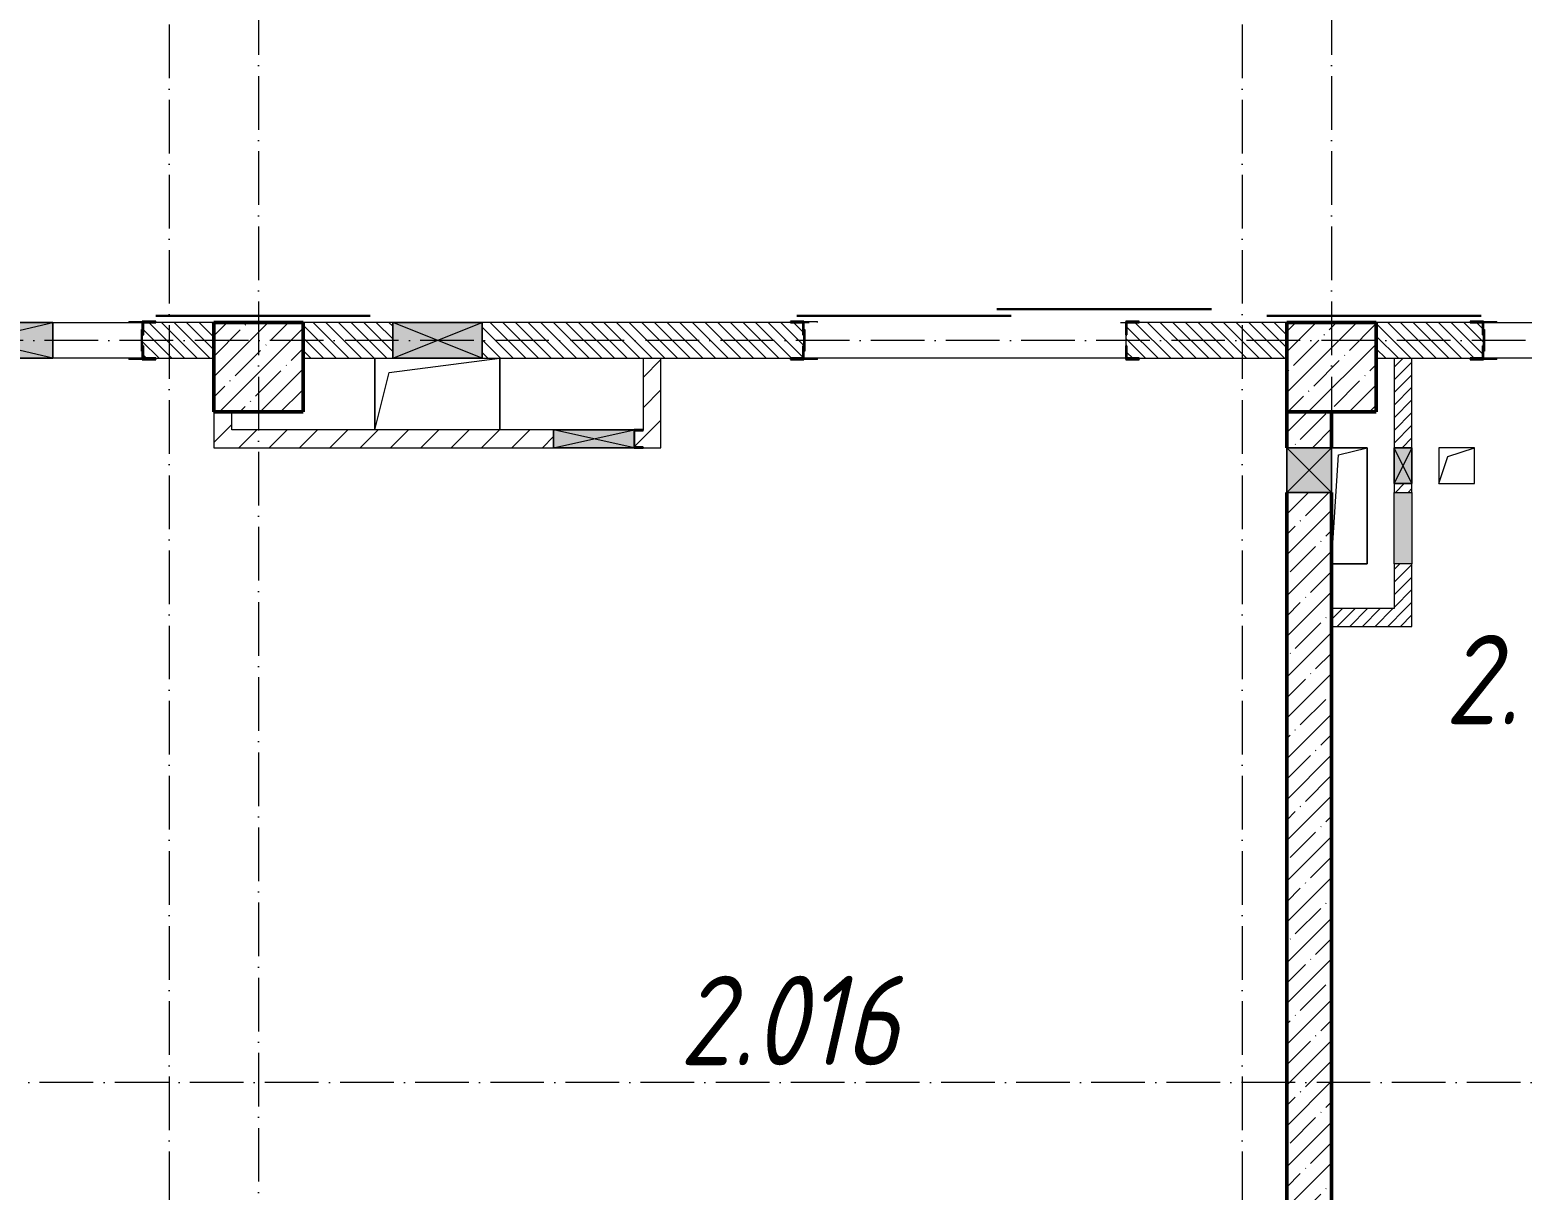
# Model space of a CAD drawing. Header units: millimetres. Extents: x -213536 to 1564669, y -45299 to 942238.
# Drawn here: x 600504 to 608849, y 629874 to 636361 of the extents above; entities that cross this region are included whole.
import ezdxf

# ---------------------------------------------------------------- set-up
doc = ezdxf.new("R2010")
doc.units = ezdxf.units.MM
doc.linetypes.add('50_200_ШТРИХ_1Т_ш5_п1_п1_', pattern=[700, 500, -100, 0, -100])
for name, color, linetype, lineweight in [('3.1) ЖБ окна 1.2 м', 102, 'Continuous', 30), ('5) Швы', 2, 'Continuous', 30), ('A-DETL-GENF-OTLN', 7, 'Continuous', 9), ('A-FLOR-____-OTLN', 7, 'Continuous', 9), ('A-GENM-____-MCUT', 7, 'Continuous', 25), ('A-GENM-____-OTLN', 7, 'Continuous', 9), ('A-GENM-____-OTLN-1', 7, 'Continuous', 25), ('A-GLAZ-____-OTLN', 7, 'Continuous', 9), ('A-WALL-____-MCUT', 7, 'Continuous', 13), ('A-WALL-____-MCUT-2', 7, 'Continuous', 50), ('A-WALL-____-PATT-1', 7, 'Continuous', 9), ('A-WALL-FNSH-MCUT-1', 7, 'Continuous', 9), ('I-WALL-____-OTLN', 7, 'Continuous', 9), ('S-COLS-____-MCUT', 7, 'Continuous', 50), ('S-COLS-____-OTLN', 7, 'Continuous', 9), ('S-GRID-____-OTLN-1', 7, '50_200_ШТРИХ_1Т_ш5_п1_п1_', 9), ('Марки помещений', 7, 'Continuous', 9)]:
    doc.layers.add(name, color=color, linetype=linetype, lineweight=lineweight)
doc.layers.add('A-GLAZ-____-OTLN-1', color=7, linetype='Continuous', lineweight=9, true_color=0xc0c0c0)
doc.styles.add('ISOCPEUR_I_2', font='isocpeui.ttf', dxfattribs={"width": 0.85, "height": 2.3})
pattern_1 = [(135, (544282.637, 571544.04), (-35.35534, -35.35534), [])]
pattern_2 = [(45, (544282.637, 571544.04), (-35.35534, 35.35534), [])]
pattern_3 = [(45, (544282.64, 571544.04), (-84.85281, 84.85281), [])]

# ---------------------------------------------------------------- blocks, each defined once
blk = doc.blocks.new('BSC_Колонна _Прямоугольная - 500х500-V20-АР1_План отверстий 2 этажа в осях 1-64_Ю-ЯЯ')
at = {"layer": 'S-COLS-____-OTLN'}
h = blk.add_hatch(dxfattribs=at)
h.set_pattern_fill('FP_29', color=256, style=0, pattern_type=2)
h.set_pattern_definition([(45, (-63500, -62931.04), (-114.04925, 114.04925), []), (45, (-63385.95, -62931.04), (-114.04925, 114.04925), [201.613, -40.323, 3.353, -36.97])])
h.paths.add_polyline_path([(-250, -250), (250, -250), (250, 250), (-250, 250)], flags=0)
at = {"layer": 'S-COLS-____-MCUT'}
for p, q in [((250, 250), (-250, 250)), ((-250, 250), (-250, -250)), ((250, -250), (250, 250)), ((-250, -250), (250, -250))]:
    blk.add_line(p, q, dxfattribs=at)
blk = doc.blocks.new('BSC_Колонна _Прямоугольная - 500х500-V62-АР1_План отверстий 2 этажа в осях 1-64_Ю-ЯЯ')
at = {"layer": 'S-COLS-____-OTLN'}
h = blk.add_hatch(dxfattribs=at)
h.set_pattern_fill('FP_73', color=256, style=0, pattern_type=2)
h.set_pattern_definition([(45, (-57500, -62931.04), (-114.04925, 114.04925), []), (45, (-57385.95, -62931.04), (-114.04925, 114.04925), [201.613, -40.323, 3.353, -36.97])])
h.paths.add_polyline_path([(-250, -250), (250, -250), (250, 250), (-250, 250)], flags=0)
at = {"layer": 'S-COLS-____-MCUT'}
for p, q in [((250, 250), (-250, 250)), ((-250, 250), (-250, -250)), ((250, -250), (250, 250)), ((-250, -250), (250, -250))]:
    blk.add_line(p, q, dxfattribs=at)
blk = doc.blocks.new('154_Стойка_СКБ_Уголок - СМ-2180_200-28268025-АР1_План отверстий 2 этажа в осях 1-64_Ю-ЯЯ')
at = {"layer": 'A-GENM-____-MCUT'}
for p, q in [((125, 156), (125, 81)), ((200, 156), (125, 156)), ((131, 81), (131, 150)), ((131, 150), (200, 150)), ((200, 150), (200, 156)), ((125, 81), (131, 81)), ((131, 19), (125, 19)), ((125, 19), (125, -56)), ((131, -50), (131, 19)), ((125, -56), (200, -56)), ((200, -50), (131, -50)), ((200, -56), (200, -50))]:
    blk.add_line(p, q, dxfattribs=at)
blk = doc.blocks.new('Стойка_Влож_Полоса боковая - Полоса-28213942-АР1_План отверстий 2 этажа в осях 1-64_Ю-ЯЯ')
at = {"layer": 'A-GENM-____-OTLN'}
for p, q in [((-5, 60), (0, 60)), ((-5, -60), (-5, 60)), ((0, -60), (-5, -60))]:
    blk.add_line(p, q, dxfattribs=at)
blk = doc.blocks.new('Стойка_Влож_Уголок_Опорный - Уголок-28213941-АР1_План отверстий 2 этажа в осях 1-64_Ю-ЯЯ')
at = {"layer": 'A-GENM-____-OTLN'}
for p, q in [((-212, -6), (-212, 0)), ((0, 0), (0, -6)), ((-212, -75), (-212, -6)), ((-212, -6), (-206, -6)), ((-212, -75), (-206, -75)), ((-6, -6), (0, -6)), ((-6, -75), (0, -75)), ((0, -6), (0, -75))]:
    blk.add_line(p, q, dxfattribs=at)
blk = doc.blocks.new('АР_Перемычка - АР_Перемычка-28444941-АР1_План отверстий 2 этажа в осях 1-64_Ю-ЯЯ')
at = {"layer": 'A-GENM-____-OTLN'}
blk.add_line((-400, -100), (-392, -100), dxfattribs=at)
blk = doc.blocks.new('154_Стойка_СКБ_Уголок - СМ-2480_200-28346303-АР1_План отверстий 2 этажа в осях 1-64_Ю-ЯЯ')
at = {"layer": 'A-GENM-____-MCUT'}
for p, q in [((125, 156), (125, 81)), ((200, 156), (125, 156)), ((131, 81), (131, 150)), ((131, 150), (200, 150)), ((200, 150), (200, 156)), ((125, 81), (131, 81)), ((131, 19), (125, 19)), ((125, 19), (125, -56)), ((131, -50), (131, 19)), ((125, -56), (200, -56)), ((200, -50), (131, -50)), ((200, -56), (200, -50))]:
    blk.add_line(p, q, dxfattribs=at)
blk = doc.blocks.new('Стойка_Влож_Полоса боковая - Полоса-V150-АР1_План отверстий 2 этажа в осях 1-64_Ю-ЯЯ')
at = {"layer": 'A-GENM-____-OTLN'}
for p, q in [((-5, 60), (0, 60)), ((-5, -60), (-5, 60)), ((0, 31), (0, -31)), ((0, -60), (-5, -60))]:
    blk.add_line(p, q, dxfattribs=at)
blk = doc.blocks.new('Фахверк_СКБ_Уголок - 200_3960-28268576-АР1_План отверстий 2 этажа в осях 1-64_Ю-ЯЯ')
at = {"layer": 'A-GENM-____-MCUT'}
for p, q in [((200, 156), (125, 156)), ((125, 156), (125, 81)), ((131, 81), (131, 150)), ((131, 150), (200, 150)), ((200, 150), (200, 156)), ((125, 81), (131, 81)), ((131, 19), (125, 19)), ((125, 19), (125, -56)), ((131, -50), (131, 19)), ((125, -56), (200, -56)), ((200, -50), (131, -50)), ((200, -56), (200, -50))]:
    blk.add_line(p, q, dxfattribs=at)
blk = doc.blocks.new('AR_Отверстие Ниша - Лючок-32403372-АР1_План отверстий 2 этажа в осях 1-64_Ю-ЯЯ')
at = {"layer": 'A-GLAZ-____-OTLN'}
blk.add_hatch(color=256, dxfattribs=at).paths.add_polyline_path([(200, 50), (-200, 50), (-200, -50), (200, -50)], flags=0)
for p, q in [((-200, 50), (200, 50)), ((-200, -50), (-200, 50)), ((200, 50), (200, -50)), ((200, -50), (-200, -50))]:
    blk.add_line(p, q, dxfattribs=at)
blk = doc.blocks.new('AR_Отверстие прямоугольное _в стене_ - AR_Отверстие прямоугольное _в стене__ВК-32402728-АР1_План отверстий 2 этажа в осях 1-64_Ю-ЯЯ')
at = {"layer": 'A-GLAZ-____-OTLN'}
blk.add_hatch(color=256, dxfattribs=at).paths.add_polyline_path([(100, 50), (-100, 50), (-100, -50), (100, -50)], flags=0)
at = {"layer": 'A-DETL-GENF-OTLN'}
for p, q in [((-100, -50), (-100, 50)), ((-100, 50), (100, 50)), ((100, 50), (-100, -50)), ((-100, 50), (100, -50)), ((100, 50), (-100, 50)), ((-100, 50), (-100, -50)), ((100, 50), (100, -50)), ((100, -50), (100, 50)), ((100, -50), (-100, -50)), ((-100, -50), (100, -50))]:
    blk.add_line(p, q, dxfattribs=at)
blk = doc.blocks.new('AR_Отверстие прямоугольное _в плите_ - AR_Отверстие прямоугольное _в плите_-30459207-АР1_План отверстий 2 этажа в осях 1-64_Ю-ЯЯ')
at = {"layer": 'A-GENM-____-OTLN'}
for p, q in [((100, 100), (-100, 100)), ((-100, 100), (-100, -100)), ((-50, 50), (100, 100)), ((100, -100), (100, 100)), ((-100, -100), (-50, 50)), ((-100, -100), (100, -100))]:
    blk.add_line(p, q, dxfattribs=at)
blk = doc.blocks.new('AR_Отверстие прямоугольное _в плите_ - AR_Отверстие прямоугольное _в плите_-30459250-АР1_План отверстий 2 этажа в осях 1-64_Ю-ЯЯ')
at = {"layer": 'A-GENM-____-OTLN'}
for p, q in [((100, 325), (-100, 325)), ((-100, -325), (-60, 285)), ((-60, 285), (100, 325)), ((100, -325), (100, 325)), ((-100, -325), (100, -325))]:
    blk.add_line(p, q, dxfattribs=at)
blk = doc.blocks.new('AR_Отверстие прямоугольное _в стене__БезПР - AR_Отверстие прямоугольное _в стене__БезПР-30458034-АР1_План отверстий 2 этажа в осях 1-64_Ю-ЯЯ')
at = {"layer": 'A-GLAZ-____-OTLN-1'}
blk.add_hatch(color=256, dxfattribs=at).paths.add_polyline_path([(125, -125), (125, 125), (-125, 125), (-125, -125)], flags=0)
at = {"layer": 'A-DETL-GENF-OTLN'}
for p, q in [((-125, -125), (-125, 125)), ((-125, 125), (125, 125)), ((125, 125), (-125, -125)), ((-125, 125), (125, -125)), ((125, 125), (-125, 125)), ((-125, 125), (-125, -125)), ((125, 125), (125, -125)), ((125, -125), (125, 125)), ((125, -125), (-125, -125)), ((-125, -125), (125, -125))]:
    blk.add_line(p, q, dxfattribs=at)
blk = doc.blocks.new('AR_Отверстие прямоугольное _в плите_ - AR_Отверстие прямоугольное _в плите_-V178-АР1_План отверстий 2 этажа в осях 1-64_Ю-ЯЯ')
at = {"layer": 'A-GENM-____-OTLN'}
for p, q in [((-350, 200), (-350, -200)), ((-270, 120), (350, 200)), ((350, -200), (350, 200)), ((-350, -200), (-270, 120))]:
    blk.add_line(p, q, dxfattribs=at)
blk = doc.blocks.new('AR_Отверстие прямоугольное _в стене_ - AR_Отверстие прямоугольное _в стене__ОВ-36819370-АР1_План отверстий 2 этажа в осях 1-64_Ю-ЯЯ')
at = {"layer": 'A-GLAZ-____-OTLN'}
blk.add_hatch(color=256, dxfattribs=at).paths.add_polyline_path([(250, 100), (-250, 100), (-250, -100), (250, -100)], flags=0)
at = {"layer": 'A-DETL-GENF-OTLN'}
for p, q in [((-250, -100), (-250, 100)), ((-250, 100), (250, 100)), ((250, 100), (-250, -100)), ((-250, 100), (250, -100)), ((250, 100), (-250, 100)), ((-250, 100), (-250, -100)), ((250, 100), (250, -100)), ((250, -100), (250, 100)), ((250, -100), (-250, -100)), ((-250, -100), (250, -100))]:
    blk.add_line(p, q, dxfattribs=at)
blk = doc.blocks.new('AR_Отверстие прямоугольное _в стене_ - AR_Отверстие прямоугольное _в стене__ОВ-36815583-АР1_План отверстий 2 этажа в осях 1-64_Ю-ЯЯ')
at = {"layer": 'A-GLAZ-____-OTLN'}
blk.add_hatch(color=256, dxfattribs=at).paths.add_polyline_path([(-225, 50), (-225, -50), (225, -50), (225, 50)], flags=0)
at = {"layer": 'A-DETL-GENF-OTLN'}
for p, q in [((-225, 50), (225, 50)), ((225, 50), (-225, -50)), ((-225, 50), (225, -50)), ((225, 50), (-225, 50)), ((225, 50), (225, -50)), ((225, -50), (225, 50)), ((225, -50), (-225, -50)), ((-225, -50), (225, -50))]:
    blk.add_line(p, q, dxfattribs=at)
blk = doc.blocks.new('AR_Отверстие прямоугольное _в стене_ - AR_Отверстие прямоугольное _в стене__ОВ-36816157-АР1_План отверстий 2 этажа в осях 1-64_Ю-ЯЯ')
at = {"layer": 'A-GLAZ-____-OTLN'}
blk.add_hatch(color=256, dxfattribs=at).paths.add_polyline_path([(-425, 100), (-425, -100), (425, -100), (425, 100)], flags=0)
at = {"layer": 'A-DETL-GENF-OTLN'}
for p, q in [((-425, -100), (-425, 100)), ((-425, 100), (425, 100)), ((425, 100), (-425, -100)), ((-425, 100), (425, -100)), ((425, 100), (-425, 100)), ((-425, 100), (-425, -100)), ((425, 100), (425, -100)), ((425, -100), (425, 100)), ((425, -100), (-425, -100)), ((-425, -100), (425, -100))]:
    blk.add_line(p, q, dxfattribs=at)
blk = doc.blocks.new('154_Фахверк_СКБ_Швеллер - Тип_100_3960_зеркало-36793856-АР1_План отверстий 2 этажа в осях 1-64_Ю-ЯЯ')
at = {"layer": 'A-GENM-____-MCUT'}
for p, q in [((175, 50), (125, 50)), ((125, 50), (125, -50)), ((128, 47), (175, 47)), ((128, -47), (128, 47)), ((175, 47), (175, 50)), ((125, -50), (175, -50)), ((175, -47), (128, -47)), ((175, -50), (175, -47))]:
    blk.add_line(p, q, dxfattribs=at)
blk = doc.blocks.new('2этаж')
at = {"layer": 'S-GRID-____-OTLN-1', "color": 251, "ltscale": 0.6, "true_color": 0x636466}
for p, q in [((41408.3, 549908.8), (41408.3, 511907.5)), ((47408.3, 549908.8), (47408.3, 511907.5)), ((41908.3, 549620.5), (41908.3, 512048.6)), ((47908.3, 549620.5), (47908.3, 512048.6)), ((88482.7, 522097), (-20260.4, 522097)), ((59888.4, 517947), (-20260.4, 517947))]:
    blk.add_line(p, q, dxfattribs=at)

msp = doc.modelspace()

# ---------------------------------------------------------------- hatches: boundary and pattern name
at = {"layer": 'A-WALL-____-PATT-1'}
h = msp.add_hatch(dxfattribs=at)
h.set_pattern_fill('FP_6', color=256, style=0, pattern_type=2)
h.set_pattern_definition(pattern_1)
h.paths.add_polyline_path([(601138.6, 634525.1), (601532.6, 634525.1), (601532.6, 634725.1), (601138.6, 634725.1), (601138.6, 634656.1), (601132.6, 634656.1), (601132.6, 634594.1), (601138.6, 634594.1), (601138.6, 634565.1)], flags=0)
h.paths.add_polyline_path([(599032.6, 634525.1), (599426.6, 634525.1), (599426.6, 634594.1), (599432.6, 634594.1), (599432.6, 634656.1), (599426.6, 634656.1), (599426.6, 634725.1), (599032.6, 634725.1)], flags=0)
h = msp.add_hatch(dxfattribs=at)
h.set_pattern_fill('FP_6', color=256, style=0, pattern_type=2)
h.set_pattern_definition(pattern_1)
h.paths.add_polyline_path([(607532.6, 634525.1), (607532.6, 634725.1), (606638.6, 634725.1), (606638.6, 634656.1), (606632.6, 634656.1), (606632.6, 634594.1), (606638.6, 634594.1), (606638.6, 634525.1), (606838.6, 634525.1)], flags=0)
h.paths.add_polyline_path([(604757.6, 634525.1), (604826.6, 634525.1), (604826.6, 634594.1), (604832.6, 634594.1), (604832.6, 634656.1), (604826.6, 634656.1), (604826.6, 634725.1), (603032.6, 634725.1), (603032.6, 634525.1), (604362.5, 634525.1)], flags=0)
h.paths.add_polyline_path([(602032.6, 634525.1), (602532.6, 634525.1), (602532.6, 634725.1), (602032.6, 634725.1)], flags=0)
h = msp.add_hatch(dxfattribs=at)
h.set_pattern_fill('FP_6', color=256, style=0, pattern_type=2)
h.set_pattern_definition(pattern_1)
h.paths.add_polyline_path([(609788.6, 634525.1), (610982.6, 634525.1), (610982.6, 634725.1), (609788.6, 634725.1), (609788.6, 634656.1), (609782.6, 634656.1), (609782.6, 634594.1), (609788.6, 634594.1), (609788.6, 634526.1)], flags=0)
h.paths.add_polyline_path([(608032.6, 634525.1), (608626.6, 634525.1), (608626.6, 634594.1), (608632.6, 634594.1), (608632.6, 634656.1), (608626.6, 634656.1), (608626.6, 634725.1), (608032.6, 634725.1)], flags=0)
h = msp.add_hatch(dxfattribs=at)
h.set_pattern_fill('FP_4', color=256, style=0, pattern_type=2)
h.set_pattern_definition(pattern_3)
h.paths.add_polyline_path([(603932.6, 634125.1), (604032.6, 634125.1), (604032.6, 634525.1), (603932.6, 634525.1)], flags=0)
h = msp.add_hatch(dxfattribs=at)
h.set_pattern_fill('FP_5', color=256, style=0, pattern_type=2)
h.set_pattern_definition(pattern_2)
h.paths.add_polyline_path([(608232.6, 633125.1), (608232.6, 633375.1), (608132.6, 633375.1), (608132.6, 633125.1)], flags=0)
h.paths.add_polyline_path([(608132.6, 633775.1), (608232.6, 633775.1), (608232.6, 633825.1), (608132.6, 633825.1)], flags=0)
h.paths.add_polyline_path([(608132.6, 634025.1), (608232.6, 634025.1), (608232.6, 634525.1), (608132.6, 634525.1)], flags=0)
h = msp.add_hatch(dxfattribs=at)
h.set_pattern_fill('FP_4', color=256, style=0, pattern_type=2)
h.set_pattern_definition(pattern_3)
h.paths.add_polyline_path([(601632.6, 634125.1), (601632.6, 634225.1), (601532.6, 634225.1), (601532.6, 634125.1)], flags=0)
h = msp.add_hatch(dxfattribs=at)
h.set_pattern_fill('FP_13', color=256, style=0, pattern_type=2)
h.set_pattern_definition([(45, (544282.64, 571544.04), (-114.04925, 114.04925), []), (45, (544396.69, 571544.04), (-114.04925, 114.04925), [201.612, -40.322, 3.353, -36.97])])
h.paths.add_polyline_path([(607782.6, 627225.1), (607782.6, 633775.1), (607532.6, 633775.1), (607532.6, 627225.1)], flags=0)
h.paths.add_polyline_path([(607574.3, 634025.1), (607782.6, 634025.1), (607782.6, 634225.1), (607532.6, 634225.1), (607532.6, 634025.1)], flags=0)
h = msp.add_hatch(dxfattribs=at)
h.set_pattern_fill('FP_4', color=256, style=0, pattern_type=2)
h.set_pattern_definition(pattern_3)
h.paths.add_polyline_path([(603432.6, 634025.1), (603432.6, 634125.1), (601532.6, 634125.1), (601532.6, 634025.1), (602595, 634025.1)], flags=0)
h.paths.add_polyline_path([(604032.6, 634025.1), (604032.6, 634125.1), (603932.6, 634125.1), (603932.6, 634122.1), (603885.6, 634122.1), (603885.6, 634028.1), (603932.6, 634028.1), (603932.6, 634025.1)], flags=0)
h = msp.add_hatch(dxfattribs=at)
h.set_pattern_fill('FP_5', color=256, style=0, pattern_type=2)
h.set_pattern_definition(pattern_2)
h.paths.add_polyline_path([(607782.6, 633025.1), (608232.6, 633025.1), (608232.6, 633125.1), (607782.6, 633125.1)], flags=0)

# ---------------------------------------------------------------- linework, layer by layer
at = {"layer": '5) Швы', "lineweight": 30}
for points in [[(601207.6, 634762.6), (602407.6, 634762.6)], [(604792.1, 634762.6), (605992.1, 634762.6)], [(605912, 634800.1), (607112, 634800.1)], [(607420.3, 634762.6), (608620.3, 634762.6)]]:
    msp.add_lwpolyline(points, dxfattribs=at)
at = {"layer": 'A-FLOR-____-OTLN'}
for p, q in [((602432.6, 634125.1), (602432.6, 634525.1)), ((603132.6, 634525.1), (603132.6, 634125.1)), ((607782.6, 634025.1), (607982.6, 634025.1)), ((607982.6, 634025.1), (607982.6, 633375.1)), ((607982.6, 633375.1), (607782.6, 633375.1))]:
    msp.add_line(p, q, dxfattribs=at)
at = {"layer": 'A-WALL-____-MCUT'}
for p, q in [((601532.6, 634725.1), (601207.6, 634725.1)), ((602532.6, 634725.1), (602032.6, 634725.1)), ((604757.6, 634725.1), (603032.6, 634725.1)), ((607532.6, 634725.1), (606707.6, 634725.1)), ((608557.6, 634725.1), (608032.6, 634725.1)), ((606632.6, 634656.1), (606632.6, 634594.1)), ((608632.6, 634594.1), (608632.6, 634656.1)), ((601207.6, 634525.1), (601532.6, 634525.1)), ((602032.6, 634525.1), (602532.6, 634525.1)), ((603032.6, 634525.1), (604757.6, 634525.1)), ((606707.6, 634525.1), (607532.6, 634525.1)), ((608032.6, 634525.1), (608557.6, 634525.1))]:
    msp.add_line(p, q, dxfattribs=at)
at = {"layer": 'A-WALL-____-MCUT-2'}
for p, q in [((607532.6, 634225.1), (607532.6, 634025.1)), ((607782.6, 634025.1), (607782.6, 634225.1)), ((607532.6, 633775.1), (607532.6, 627225.1)), ((607782.6, 627225.1), (607782.6, 633775.1))]:
    msp.add_line(p, q, dxfattribs=at)
at = {"layer": 'A-WALL-FNSH-MCUT-1'}
for p, q in [((603932.6, 634525.1), (603932.6, 634125.1)), ((604032.6, 634025.1), (604032.6, 634525.1)), ((608132.6, 634525.1), (608132.6, 634025.1)), ((608232.6, 634025.1), (608232.6, 634525.1)), ((601532.6, 634225.1), (601532.6, 634025.1)), ((601632.6, 634125.1), (601632.6, 634225.1)), ((603432.6, 634125.1), (601632.6, 634125.1)), ((601532.6, 634025.1), (603432.6, 634025.1)), ((603932.6, 634025.1), (604032.6, 634025.1)), ((608132.6, 633825.1), (608132.6, 633775.1)), ((608232.6, 633775.1), (608232.6, 633825.1)), ((608132.6, 633375.1), (608132.6, 633125.1)), ((608232.6, 633025.1), (608232.6, 633375.1)), ((608132.6, 633125.1), (607782.6, 633125.1)), ((607782.6, 633025.1), (608232.6, 633025.1))]:
    msp.add_line(p, q, dxfattribs=at)
at = {"layer": 'I-WALL-____-OTLN'}
for p, q in [((600632.6, 634725.1), (601132.6, 634725.1)), ((604832.6, 634725.1), (604862.6, 634725.1)), ((606602.6, 634725.1), (606632.6, 634725.1)), ((608632.6, 634725.1), (609357.6, 634725.1)), ((601132.6, 634525.1), (600632.6, 634525.1)), ((606632.6, 634525.1), (604832.6, 634525.1)), ((609357.6, 634525.1), (608632.6, 634525.1))]:
    msp.add_line(p, q, dxfattribs=at)

# ---------------------------------------------------------------- block references
at = {"layer": '3.1) ЖБ окна 1.2 м'}
msp.add_blockref('2этаж', (559874.3, 112528.1), dxfattribs=at)
at = {"layer": 'A-GENM-____-OTLN'}
for name, p, rotation in [('Стойка_Влож_Уголок_Опорный - Уголок-28213941-АР1_План отверстий 2 этажа в осях 1-64_Ю-ЯЯ', (601132.6, 634519.1), 269.9999999999995), ('Стойка_Влож_Уголок_Опорный - Уголок-28213941-АР1_План отверстий 2 этажа в осях 1-64_Ю-ЯЯ', (604832.6, 634731.1), 89.99999999999955), ('Стойка_Влож_Полоса боковая - Полоса-V150-АР1_План отверстий 2 этажа в осях 1-64_Ю-ЯЯ', (604832.6, 634625.1), 180), ('Стойка_Влож_Уголок_Опорный - Уголок-28213941-АР1_План отверстий 2 этажа в осях 1-64_Ю-ЯЯ', (608632.6, 634731.1), 89.99999999999955), ('Стойка_Влож_Полоса боковая - Полоса-28213942-АР1_План отверстий 2 этажа в осях 1-64_Ю-ЯЯ', (608632.6, 634625.1), 180)]:
    msp.add_blockref(name, p, dxfattribs=dict(at, rotation=rotation))
for name, p in [('Стойка_Влож_Полоса боковая - Полоса-V150-АР1_План отверстий 2 этажа в осях 1-64_Ю-ЯЯ', (601132.6, 634625.1)), ('AR_Отверстие прямоугольное _в плите_ - AR_Отверстие прямоугольное _в плите_-V178-АР1_План отверстий 2 этажа в осях 1-64_Ю-ЯЯ', (602782.6, 634325.1)), ('АР_Перемычка - АР_Перемычка-28444941-АР1_План отверстий 2 этажа в осях 1-64_Ю-ЯЯ', (604832.6, 634625.1)), ('AR_Отверстие прямоугольное _в плите_ - AR_Отверстие прямоугольное _в плите_-30459250-АР1_План отверстий 2 этажа в осях 1-64_Ю-ЯЯ', (607882.6, 633700.1)), ('AR_Отверстие прямоугольное _в плите_ - AR_Отверстие прямоугольное _в плите_-30459207-АР1_План отверстий 2 этажа в осях 1-64_Ю-ЯЯ', (608482.6, 633925.1))]:
    msp.add_blockref(name, p, dxfattribs=at)
at = {"layer": 'A-GENM-____-OTLN-1'}
for name, p in [('154_Стойка_СКБ_Уголок - СМ-2480_200-28346303-АР1_План отверстий 2 этажа в осях 1-64_Ю-ЯЯ', (601007.6, 634575.1)), ('Фахверк_СКБ_Уголок - 200_3960-28268576-АР1_План отверстий 2 этажа в осях 1-64_Ю-ЯЯ', (606507.6, 634575.1)), ('154_Фахверк_СКБ_Швеллер - Тип_100_3960_зеркало-36793856-АР1_План отверстий 2 этажа в осях 1-64_Ю-ЯЯ', (603757.6, 634075.1))]:
    msp.add_blockref(name, p, dxfattribs=at)
at = {"layer": 'A-GENM-____-OTLN-1', "rotation": 180}
for name, p in [('154_Стойка_СКБ_Уголок - СМ-2480_200-28346303-АР1_План отверстий 2 этажа в осях 1-64_Ю-ЯЯ', (604957.6, 634675.1)), ('154_Стойка_СКБ_Уголок - СМ-2180_200-28268025-АР1_План отверстий 2 этажа в осях 1-64_Ю-ЯЯ', (608757.6, 634675.1))]:
    msp.add_blockref(name, p, dxfattribs=at)
at = {"layer": 'A-GLAZ-____-OTLN'}
for name, p, rotation in [('AR_Отверстие прямоугольное _в стене_ - AR_Отверстие прямоугольное _в стене__ОВ-36816157-АР1_План отверстий 2 этажа в осях 1-64_Ю-ЯЯ', (600207.6, 634625.1), 180), ('AR_Отверстие прямоугольное _в стене_ - AR_Отверстие прямоугольное _в стене__ОВ-36819370-АР1_План отверстий 2 этажа в осях 1-64_Ю-ЯЯ', (602782.6, 634625.1), 180), ('AR_Отверстие прямоугольное _в стене_ - AR_Отверстие прямоугольное _в стене__ОВ-36815583-АР1_План отверстий 2 этажа в осях 1-64_Ю-ЯЯ', (603657.6, 634075.1), 180), ('AR_Отверстие прямоугольное _в стене__БезПР - AR_Отверстие прямоугольное _в стене__БезПР-30458034-АР1_План отверстий 2 этажа в осях 1-64_Ю-ЯЯ', (607657.6, 633900.1), 269.9999999999999), ('AR_Отверстие прямоугольное _в стене_ - AR_Отверстие прямоугольное _в стене__ВК-32402728-АР1_План отверстий 2 этажа в осях 1-64_Ю-ЯЯ', (608182.6, 633925.1), 270), ('AR_Отверстие Ниша - Лючок-32403372-АР1_План отверстий 2 этажа в осях 1-64_Ю-ЯЯ', (608182.6, 633575.1), 270)]:
    msp.add_blockref(name, p, dxfattribs=dict(at, rotation=rotation))
at = {"layer": 'S-COLS-____-OTLN'}
for name, p in [('BSC_Колонна _Прямоугольная - 500х500-V62-АР1_План отверстий 2 этажа в осях 1-64_Ю-ЯЯ', (601782.6, 634475.1)), ('BSC_Колонна _Прямоугольная - 500х500-V20-АР1_План отверстий 2 этажа в осях 1-64_Ю-ЯЯ', (607782.6, 634475.1))]:
    msp.add_blockref(name, p, dxfattribs=at)

# ---------------------------------------------------------------- texts
at = {"layer": 'Марки помещений', "char_height": 500, "width": 737.552, "attachment_point": 1, "style": 'ISOCPEUR_I_2'}
for s, insert in [('2.018', (608416.8, 632978.5)), ('2.016', (604135.7, 631072.2))]:
    msp.add_mtext(s, dxfattribs=dict(at, insert=insert))

doc.saveas('drawing.dxf')
